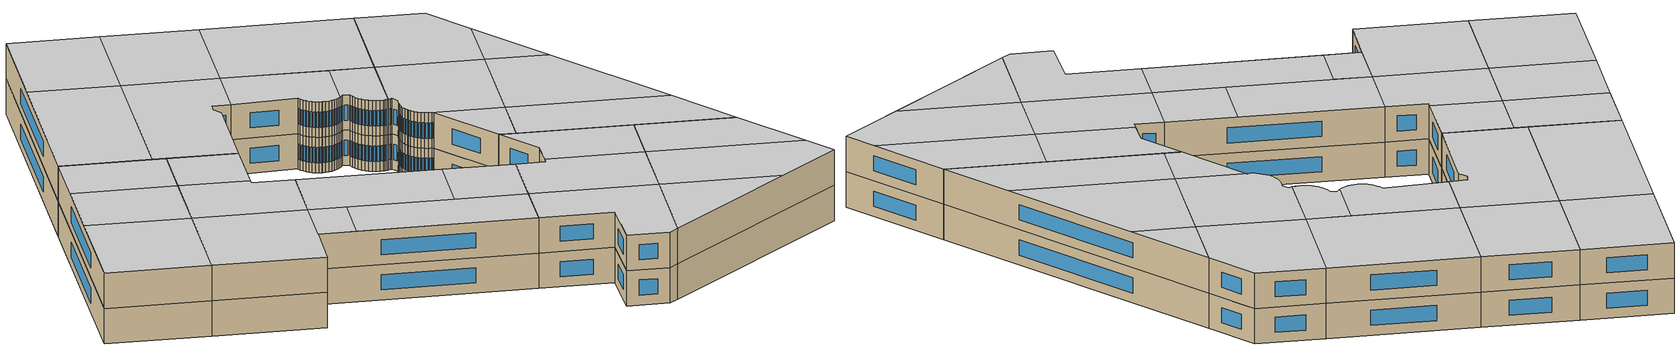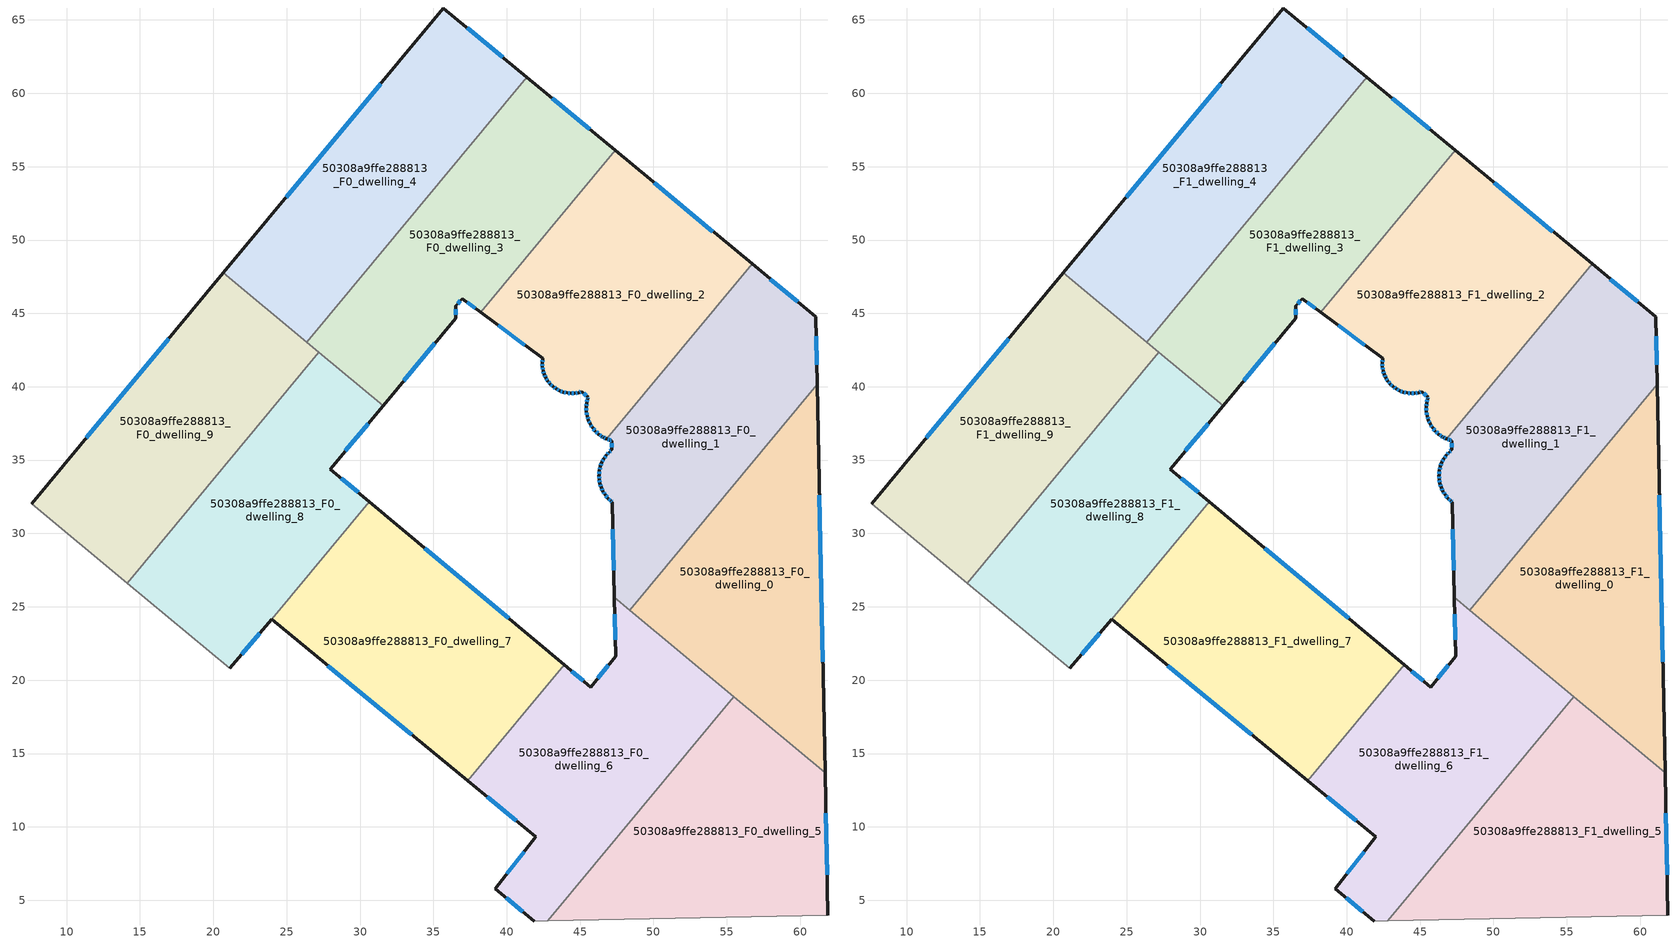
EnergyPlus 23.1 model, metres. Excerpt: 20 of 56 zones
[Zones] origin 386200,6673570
50308a9ffe288813_F0_dwelling_0
 floor ground (EU_floor_Construction): 61.16,40.17 61.7,13.7 48.37,24.77 z0
 wall outside (EU_wall_Construction): 61.7,13.7 61.16,40.17 z0:3
 wall to 50308a9ffe288813_F0_dwelling_1 (EU_wall_Construction): 61.16,40.17 48.37,24.77 z0:3
 wall to 50308a9ffe288813_F0_dwelling_6 (EU_wall_Construction): 48.37,24.77 55.47,18.87 z0:3
 wall to 50308a9ffe288813_F0_dwelling_5 (EU_wall_Construction): 55.47,18.87 61.7,13.7 z0:3
 window (EU_Window_Construction): 61.55,21.27 61.32,32.61 z0.86:2.14
50308a9ffe288813_F0_dwelling_1
 floor ground (EU_floor_Construction): 61.07,44.76 61.16,40.17 48.37,24.77 47.33,25.64 47.18,32.14 47.11,32.2 46.89,32.4 46.71,32.62 46.55,32.87 46.43,33.14 46.35,33.42 46.3,33.7 46.29,33.91 46.29,34 46.32,34.29 46.38,34.57 46.48,34.84 46.62,35.1 46.79,35.34 46.99,35.55 47.15,35.69 47.14,36.33 47.03,36.36 46.82,36.45 56.72,48.37 z0
 wall outside (EU_wall_Construction): 46.82,36.45 47.03,36.36 47.14,36.33 47.15,35.69 46.99,35.55 46.79,35.34 46.62,35.1 46.48,34.84 46.38,34.57 46.32,34.29 46.29,34 46.29,33.91 46.3,33.7 46.35,33.42 46.43,33.14 46.55,32.87 46.71,32.62 46.89,32.4 47.11,32.2 47.18,32.14 47.33,25.64 / 61.16,40.17 61.07,44.76 56.72,48.37 z0:3
 wall to 50308a9ffe288813_F0_dwelling_2 (EU_wall_Construction): 56.72,48.37 46.82,36.45 z0:3
 wall to 50308a9ffe288813_F0_dwelling_6 (EU_wall_Construction): 47.33,25.64 48.37,24.77 z0:3
 window (EU_Window_Construction): 46.76,32.56 46.84,32.46 / 46.6,32.8 46.66,32.7 / 46.47,33.06 46.52,32.95 / 46.37,33.34 46.41,33.22 / 46.31,33.62 46.33,33.5 / 46.29,33.85 46.29,33.76 / 46.31,34.2 46.3,34.08 / 46.36,34.49 46.33,34.37 / 46.45,34.77 46.41,34.65 / 46.58,35.03 46.52,34.92 / 46.74,35.27 46.67,35.17 / 46.93,35.49 46.85,35.4 / 47.1,35.65 47.03,35.59 / 47.14,36.15 47.15,35.87 / 47.07,36.35 47.11,36.34 / 46.88,36.42 46.97,36.39 / 59.83,45.79 57.96,47.34 / 61.14,41.48 61.1,43.45 / 47.22,30.28 47.28,27.5 / 47.13,32.18 47.16,32.16 / 46.95,32.34 47.04,32.26 z0.86:2.14
50308a9ffe288813_F0_dwelling_2
 floor ground (EU_floor_Construction): 56.72,48.37 46.82,36.45 46.76,36.47 46.59,36.56 46.49,36.61 46.25,36.78 46.04,36.98 45.85,37.21 45.69,37.45 45.57,37.73 45.48,38.02 45.43,38.31 45.42,38.61 45.45,38.9 45.52,39.19 45.54,39.28 45.13,39.67 44.9,39.61 44.64,39.56 44.37,39.55 44.11,39.58 43.85,39.64 43.61,39.73 43.37,39.85 43.16,40 43.14,40.03 42.97,40.18 42.8,40.39 42.66,40.61 42.55,40.85 42.47,41.1 42.43,41.36 42.42,41.62 42.45,41.89 42.45,41.93 38.22,45.07 47.38,56.11 z0
 wall outside (EU_wall_Construction): 45.69,37.45 45.85,37.21 46.04,36.98 46.25,36.78 46.49,36.61 46.59,36.56 46.76,36.47 46.82,36.45 / 38.22,45.07 42.45,41.93 42.45,41.89 42.42,41.62 42.43,41.36 42.47,41.1 42.55,40.85 42.66,40.61 42.8,40.39 42.97,40.18 43.14,40.03 43.16,40 43.37,39.85 43.61,39.73 43.85,39.64 44.11,39.58 44.37,39.55 44.64,39.56 44.9,39.61 45.13,39.67 45.54,39.28 45.52,39.19 45.45,38.9 45.42,38.61 45.43,38.31 45.48,38.02 45.57,37.73 45.69,37.46 / 56.72,48.37 47.38,56.11 z0:3
 wall to 50308a9ffe288813_F0_dwelling_3 (EU_wall_Construction): 47.38,56.11 38.22,45.07 z0:3
 window (EU_Window_Construction): 46.63,36.53 46.71,36.49 / 46.52,36.59 46.56,36.57 / 46.32,36.73 46.43,36.66 / 46.1,36.92 46.19,36.84 / 45.9,37.14 45.98,37.05 / 45.74,37.38 45.8,37.28 / 45.6,37.65 45.65,37.54 / 45.5,37.93 45.54,37.81 / 45.45,38.23 45.47,38.1 / 45.42,38.52 45.43,38.39 / 45.44,38.82 45.43,38.69 / 45.5,39.11 45.47,38.98 / 45.53,39.25 45.52,39.21 / 45.25,39.56 45.42,39.39 / 44.96,39.62 45.06,39.65 / 44.71,39.57 44.82,39.59 / 44.45,39.55 44.56,39.56 / 44.18,39.57 44.3,39.56 / 43.93,39.62 44.04,39.59 / 43.68,39.7 43.78,39.66 / 43.44,39.82 43.54,39.76 / 43.22,39.96 43.31,39.9 / 43.02,40.14 43.09,40.07 / 42.85,40.33 42.92,40.24 / 42.7,40.55 42.76,40.45 / 42.58,40.78 42.63,40.68 / 42.5,41.03 42.53,40.92 / 42.44,41.29 42.46,41.18 / 42.42,41.55 42.43,41.44 / 42.44,41.81 42.43,41.7 / 39.43,44.18 41.24,42.83 / 54.05,50.58 50.05,53.9 z0.86:2.14
50308a9ffe288813_F0_dwelling_3
 floor ground (EU_floor_Construction): 47.38,56.11 38.22,45.07 36.96,46.01 36.52,45.5 36.52,44.68 31.57,38.72 26.37,43.04 41.37,61.1 z0
 wall outside (EU_wall_Construction): 31.57,38.72 36.52,44.68 36.52,45.5 36.96,46.01 38.22,45.07 / 47.38,56.11 41.37,61.1 z0:3
 wall to 50308a9ffe288813_F0_dwelling_4 (EU_wall_Construction): 41.37,61.1 26.37,43.04 z0:3
 wall to 50308a9ffe288813_F0_dwelling_8 (EU_wall_Construction): 27.2,42.35 31.57,38.72 z0:3
 wall to 50308a9ffe288813_F0_dwelling_9 (EU_wall_Construction): 26.37,43.04 27.2,42.35 z0:3
 window (EU_Window_Construction): 32.99,40.42 35.11,42.98 / 45.66,57.54 43.09,59.68 / 37.32,45.74 37.86,45.34 / 36.64,45.65 36.83,45.87 / 36.52,44.92 36.52,45.27 z0.86:2.14
50308a9ffe288813_F0_dwelling_4
 floor ground (EU_floor_Construction): 41.37,61.1 26.37,43.04 20.68,47.76 35.68,65.82 z0
 wall outside (EU_wall_Construction): 41.37,61.1 35.68,65.82 20.68,47.76 z0:3
 wall to 50308a9ffe288813_F0_dwelling_9 (EU_wall_Construction): 20.68,47.76 26.37,43.04 z0:3
 window (EU_Window_Construction): 31.4,60.66 24.97,52.92 / 39.74,62.45 37.31,64.47 z0.86:2.14
50308a9ffe288813_F0_dwelling_5
 floor ground (EU_floor_Construction): 61.7,13.7 61.9,3.96 42.79,3.6 55.47,18.87 z0
 wall outside (EU_wall_Construction): 61.9,3.96 61.7,13.7 z0:3
 wall adiabatic (EU_wall_Construction): 42.79,3.6 61.9,3.96 z0:3
 wall to 50308a9ffe288813_F0_dwelling_6 (EU_wall_Construction): 55.47,18.87 42.79,3.6 z0:3
 window (EU_Window_Construction): 61.84,6.74 61.76,10.92 z0.86:2.14
50308a9ffe288813_F0_dwelling_6
 floor ground (EU_floor_Construction): 55.47,18.87 42.79,3.6 41.86,3.58 39.22,5.78 41.98,9.31 37.35,13.13 43.92,21.04 45.74,19.52 47.41,21.62 47.33,25.64 z0
 wall outside (EU_wall_Construction): 37.35,13.13 41.98,9.31 39.22,5.78 41.86,3.58 / 47.33,25.64 47.41,21.62 45.74,19.52 43.92,21.04 z0:3
 wall to 50308a9ffe288813_F0_dwelling_7 (EU_wall_Construction): 43.92,21.04 37.35,13.13 z0:3
 wall adiabatic (EU_wall_Construction): 41.86,3.58 42.79,3.6 z0:3
 window (EU_Window_Construction): 39.97,5.15 41.11,4.21 / 41.19,8.31 40.01,6.79 / 38.67,12.04 40.66,10.4 / 45.22,19.96 44.44,20.61 / 46.94,21.02 46.22,20.12 / 47.35,24.49 47.39,22.77 z0.86:2.14
50308a9ffe288813_F0_dwelling_7
 floor ground (EU_floor_Construction): 43.92,21.04 37.35,13.13 23.97,24.15 30.63,32.16 z0
 wall outside (EU_wall_Construction): 23.97,24.15 37.35,13.13 / 43.92,21.04 30.63,32.16 z0:3
 wall to 50308a9ffe288813_F0_dwelling_8 (EU_wall_Construction): 30.63,32.16 23.97,24.15 z0:3
 window (EU_Window_Construction): 27.79,21 33.53,16.28 / 40.12,24.22 34.43,28.99 z0.86:2.14
50308a9ffe288813_F0_dwelling_8
 floor ground (EU_floor_Construction): 31.57,38.72 27.98,34.38 30.63,32.16 23.97,24.15 21.11,20.82 14.13,26.61 27.2,42.35 z0
 wall outside (EU_wall_Construction): 30.63,32.16 27.98,34.38 31.57,38.72 / 21.11,20.82 23.97,24.15 z0:3
 wall adiabatic (EU_wall_Construction): 14.13,26.61 21.11,20.82 z0:3
 wall to 50308a9ffe288813_F0_dwelling_9 (EU_wall_Construction): 27.2,42.35 14.13,26.61 z0:3
 window (EU_Window_Construction): 29.01,35.62 30.55,37.48 / 29.87,32.8 28.74,33.75 / 21.93,21.77 23.15,23.19 z0.86:2.14
50308a9ffe288813_F0_dwelling_9
 floor ground (EU_floor_Construction): 27.2,42.35 14.13,26.61 7.61,32.03 20.68,47.76 z0
 wall outside (EU_wall_Construction): 20.68,47.76 7.61,32.03 z0:3
 wall adiabatic (EU_wall_Construction): 7.61,32.03 14.13,26.61 z0:3
 window (EU_Window_Construction): 16.95,43.27 11.34,36.53 z0.86:2.14
50308a9ffe288813_F1_dwelling_0
 floor to 50308a9ffe288813_F0_dwelling_0 (EU_floor_Construction): 61.16,40.17 61.7,13.7 48.37,24.77 z3
 wall outside (EU_wall_Construction): 61.7,13.7 61.16,40.17 z3:6
 wall to 50308a9ffe288813_F1_dwelling_1 (EU_wall_Construction): 61.16,40.17 48.37,24.77 z3:6
 wall to 50308a9ffe288813_F1_dwelling_6 (EU_wall_Construction): 48.37,24.77 55.47,18.87 z3:6
 wall to 50308a9ffe288813_F1_dwelling_5 (EU_wall_Construction): 55.47,18.87 61.7,13.7 z3:6
 window (EU_Window_Construction): 61.55,21.27 61.32,32.61 z3.86:5.14
 ceiling to 50308a9ffe288813_F2_dwelling_2 (EU_floor_Construction): 61.57,20.21 61.32,32.37 57.39,35.63 51.51,28.56 z6
 ceiling to 50308a9ffe288813_F2_dwelling_4 (EU_floor_Construction): 61.7,13.7 61.57,20.21 51.51,28.56 48.37,24.77 z6
 ceiling to 50308a9ffe288813_F2_dwelling_0 (EU_floor_Construction): 61.32,32.37 61.16,40.17 57.39,35.63 z6
50308a9ffe288813_F1_dwelling_1
 floor to 50308a9ffe288813_F0_dwelling_1 (EU_floor_Construction): 61.07,44.76 61.16,40.17 48.37,24.77 47.33,25.64 47.18,32.14 47.11,32.2 46.89,32.4 46.71,32.62 46.55,32.87 46.43,33.14 46.35,33.42 46.3,33.7 46.29,33.91 46.29,34 46.32,34.29 46.38,34.57 46.48,34.84 46.62,35.1 46.79,35.34 46.99,35.55 47.15,35.69 47.14,36.33 47.03,36.36 46.82,36.45 56.72,48.37 z3
 wall outside (EU_wall_Construction): 46.82,36.45 47.03,36.36 47.14,36.33 47.15,35.69 46.99,35.55 46.79,35.34 46.62,35.1 46.48,34.84 46.38,34.57 46.32,34.29 46.29,34 46.29,33.91 46.3,33.7 46.35,33.42 46.43,33.14 46.55,32.87 46.71,32.62 46.89,32.4 47.11,32.2 47.18,32.14 47.33,25.64 / 61.16,40.17 61.07,44.76 56.72,48.37 z3:6
 wall to 50308a9ffe288813_F1_dwelling_2 (EU_wall_Construction): 56.72,48.37 46.82,36.45 z3:6
 wall to 50308a9ffe288813_F1_dwelling_6 (EU_wall_Construction): 47.33,25.64 48.37,24.77 z3:6
 window (EU_Window_Construction): 46.76,32.56 46.84,32.46 / 46.6,32.8 46.66,32.7 / 46.47,33.06 46.52,32.95 / 46.37,33.34 46.41,33.22 / 46.31,33.62 46.33,33.5 / 46.29,33.85 46.29,33.76 / 46.31,34.2 46.3,34.08 / 46.36,34.49 46.33,34.37 / 46.45,34.77 46.41,34.65 / 46.58,35.03 46.52,34.92 / 46.74,35.27 46.67,35.17 / 46.93,35.49 46.85,35.4 / 47.1,35.65 47.03,35.59 / 47.14,36.15 47.15,35.87 / 47.07,36.35 47.11,36.34 / 46.88,36.42 46.97,36.39 / 59.83,45.79 57.96,47.34 / 61.14,41.48 61.1,43.45 / 47.22,30.28 47.28,27.5 / 47.13,32.18 47.16,32.16 / 46.95,32.34 47.04,32.26 z3.86:5.14
 ceiling to 50308a9ffe288813_F2_dwelling_4 (EU_floor_Construction): 48.37,24.77 51.51,28.56 46.95,32.35 47.11,32.2 47.18,32.14 47.33,25.64 z6
 ceiling to 50308a9ffe288813_F2_dwelling_2 (EU_floor_Construction): 51.51,28.56 57.39,35.63 50.73,41.16 46.82,36.45 47.03,36.36 47.14,36.33 47.15,35.69 46.99,35.55 46.79,35.34 46.62,35.1 46.48,34.84 46.38,34.57 46.32,34.29 46.29,34 46.29,33.91 46.3,33.7 46.35,33.42 46.43,33.14 46.55,32.87 46.71,32.62 46.89,32.4 46.95,32.35 z6
 ceiling to 50308a9ffe288813_F2_dwelling_0 (EU_floor_Construction): 57.39,35.63 61.16,40.17 61.07,44.76 56.72,48.37 50.73,41.16 z6
50308a9ffe288813_F1_dwelling_2
 floor to 50308a9ffe288813_F0_dwelling_2 (EU_floor_Construction): 56.72,48.37 46.82,36.45 46.76,36.47 46.59,36.56 46.49,36.61 46.25,36.78 46.04,36.98 45.85,37.21 45.69,37.45 45.57,37.73 45.48,38.02 45.43,38.31 45.42,38.61 45.45,38.9 45.52,39.19 45.54,39.28 45.13,39.67 44.9,39.61 44.64,39.56 44.37,39.55 44.11,39.58 43.85,39.64 43.61,39.73 43.37,39.85 43.16,40 43.14,40.03 42.97,40.18 42.8,40.39 42.66,40.61 42.55,40.85 42.47,41.1 42.43,41.36 42.42,41.62 42.45,41.89 42.45,41.93 38.22,45.07 47.38,56.11 z3
 wall outside (EU_wall_Construction): 45.69,37.45 45.85,37.21 46.04,36.98 46.25,36.78 46.49,36.61 46.59,36.56 46.76,36.47 46.82,36.45 / 38.22,45.07 42.45,41.93 42.45,41.89 42.42,41.62 42.43,41.36 42.47,41.1 42.55,40.85 42.66,40.61 42.8,40.39 42.97,40.18 43.14,40.03 43.16,40 43.37,39.85 43.61,39.73 43.85,39.64 44.11,39.58 44.37,39.55 44.64,39.56 44.9,39.61 45.13,39.67 45.54,39.28 45.52,39.19 45.45,38.9 45.42,38.61 45.43,38.31 45.48,38.02 45.57,37.73 45.69,37.46 / 56.72,48.37 47.38,56.11 z3:6
 wall to 50308a9ffe288813_F1_dwelling_3 (EU_wall_Construction): 47.38,56.11 38.22,45.07 z3:6
 window (EU_Window_Construction): 46.63,36.53 46.71,36.49 / 46.52,36.59 46.56,36.57 / 46.32,36.73 46.43,36.66 / 46.1,36.92 46.19,36.84 / 45.9,37.14 45.98,37.05 / 45.74,37.38 45.8,37.28 / 45.6,37.65 45.65,37.54 / 45.5,37.93 45.54,37.81 / 45.45,38.23 45.47,38.1 / 45.42,38.52 45.43,38.39 / 45.44,38.82 45.43,38.69 / 45.5,39.11 45.47,38.98 / 45.53,39.25 45.52,39.21 / 45.25,39.56 45.42,39.39 / 44.96,39.62 45.06,39.65 / 44.71,39.57 44.82,39.59 / 44.45,39.55 44.56,39.56 / 44.18,39.57 44.3,39.56 / 43.93,39.62 44.04,39.59 / 43.68,39.7 43.78,39.66 / 43.44,39.82 43.54,39.76 / 43.22,39.96 43.31,39.9 / 43.02,40.14 43.09,40.07 / 42.85,40.33 42.92,40.24 / 42.7,40.55 42.76,40.45 / 42.58,40.78 42.63,40.68 / 42.5,41.03 42.53,40.92 / 42.44,41.29 42.46,41.18 / 42.42,41.55 42.43,41.44 / 42.44,41.81 42.43,41.7 / 39.43,44.18 41.24,42.83 / 54.05,50.58 50.05,53.9 z3.86:5.14
 ceiling to 50308a9ffe288813_F2_dwelling_2 (EU_floor_Construction): 46.82,36.45 50.73,41.16 47.98,43.44 44.78,39.59 44.9,39.61 45.13,39.67 45.54,39.28 45.52,39.19 45.45,38.9 45.42,38.61 45.43,38.31 45.48,38.02 45.57,37.73 45.69,37.46 45.85,37.21 46.04,36.98 46.25,36.78 46.49,36.61 46.76,36.47 z6
 ceiling to 50308a9ffe288813_F2_dwelling_3 (EU_floor_Construction): 44.78,39.59 47.98,43.44 41.4,48.91 38.22,45.07 42.45,41.93 42.45,41.89 42.42,41.62 42.43,41.36 42.47,41.1 42.55,40.85 42.66,40.61 42.8,40.39 42.97,40.18 43.14,40.03 43.16,40 43.37,39.85 43.61,39.73 43.85,39.64 44.11,39.58 44.37,39.55 44.64,39.56 z6
 ceiling adiabatic (EU_roof_Construction): 50.73,41.16 56.72,48.37 47.38,56.11 41.4,48.91 z6
50308a9ffe288813_F1_dwelling_3
 floor to 50308a9ffe288813_F0_dwelling_3 (EU_floor_Construction): 47.38,56.11 38.22,45.07 36.96,46.01 36.52,45.5 36.52,44.68 31.57,38.72 26.37,43.04 41.37,61.1 z3
 wall outside (EU_wall_Construction): 31.57,38.72 36.52,44.68 36.52,45.5 36.96,46.01 38.22,45.07 / 47.38,56.11 41.37,61.1 z3:6
 wall to 50308a9ffe288813_F1_dwelling_4 (EU_wall_Construction): 41.37,61.1 26.37,43.04 z3:6
 wall to 50308a9ffe288813_F1_dwelling_8 (EU_wall_Construction): 27.2,42.35 31.57,38.72 z3:6
 wall to 50308a9ffe288813_F1_dwelling_9 (EU_wall_Construction): 26.37,43.04 27.2,42.35 z3:6
 window (EU_Window_Construction): 32.99,40.42 35.11,42.98 / 45.66,57.54 43.09,59.68 / 37.32,45.74 37.86,45.34 / 36.64,45.65 36.83,45.87 / 36.52,44.92 36.52,45.27 z3.86:5.14
 ceiling to 50308a9ffe288813_F2_dwelling_1 (EU_floor_Construction): 41.4,48.91 47.38,56.11 41.37,61.1 35.39,53.9 z6
 ceiling to 50308a9ffe288813_F2_dwelling_3 (EU_floor_Construction): 38.22,45.07 41.4,48.91 35.39,53.9 26.37,43.04 31.57,38.72 36.52,44.68 36.52,45.5 36.96,46.01 z6
50308a9ffe288813_F1_dwelling_4
 floor to 50308a9ffe288813_F0_dwelling_4 (EU_floor_Construction): 41.37,61.1 26.37,43.04 20.68,47.76 35.68,65.82 z3
 wall outside (EU_wall_Construction): 41.37,61.1 35.68,65.82 20.68,47.76 z3:6
 wall to 50308a9ffe288813_F1_dwelling_9 (EU_wall_Construction): 20.68,47.76 26.37,43.04 z3:6
 window (EU_Window_Construction): 31.4,60.66 24.97,52.92 / 39.74,62.45 37.31,64.47 z3.86:5.14
 ceiling to 50308a9ffe288813_F2_dwelling_3 (EU_floor_Construction): 26.37,43.04 35.39,53.9 29.71,58.62 20.68,47.76 z6
 ceiling to 50308a9ffe288813_F2_dwelling_1 (EU_floor_Construction): 35.39,53.9 41.37,61.1 35.68,65.82 29.71,58.62 z6
50308a9ffe288813_F1_dwelling_5
 floor to 50308a9ffe288813_F0_dwelling_5 (EU_floor_Construction): 61.7,13.7 61.9,3.96 42.79,3.6 55.47,18.87 z3
 wall outside (EU_wall_Construction): 61.9,3.96 61.7,13.7 z3:6
 wall adiabatic (EU_wall_Construction): 42.79,3.6 61.9,3.96 z3:6
 wall to 50308a9ffe288813_F1_dwelling_6 (EU_wall_Construction): 55.47,18.87 42.79,3.6 z3:6
 window (EU_Window_Construction): 61.84,6.74 61.76,10.92 z3.86:5.14
 ceiling to 50308a9ffe288813_F2_dwelling_5 (EU_floor_Construction): 61.9,3.96 61.84,6.8 52.14,14.86 48.19,10.1 55.73,3.84 z6
 ceiling to 50308a9ffe288813_F2_dwelling_7 (EU_floor_Construction): 55.73,3.84 48.19,10.1 42.79,3.6 z6
 ceiling to 50308a9ffe288813_F2_dwelling_4 (EU_floor_Construction): 61.84,6.8 61.7,13.7 55.47,18.87 52.14,14.86 z6
50308a9ffe288813_F1_dwelling_6
 floor to 50308a9ffe288813_F0_dwelling_6 (EU_floor_Construction): 55.47,18.87 42.79,3.6 41.86,3.58 39.22,5.78 41.98,9.31 37.35,13.13 43.92,21.04 45.74,19.52 47.41,21.62 47.33,25.64 z3
 wall outside (EU_wall_Construction): 37.35,13.13 41.98,9.31 39.22,5.78 41.86,3.58 / 47.33,25.64 47.41,21.62 45.74,19.52 43.92,21.04 z3:6
 wall to 50308a9ffe288813_F1_dwelling_7 (EU_wall_Construction): 43.92,21.04 37.35,13.13 z3:6
 wall adiabatic (EU_wall_Construction): 41.86,3.58 42.79,3.6 z3:6
 window (EU_Window_Construction): 39.97,5.15 41.11,4.21 / 41.19,8.31 40.01,6.79 / 38.67,12.04 40.66,10.4 / 45.22,19.96 44.44,20.61 / 46.94,21.02 46.22,20.12 / 47.35,24.49 47.39,22.77 z3.86:5.14
 ceiling to 50308a9ffe288813_F2_dwelling_7 (EU_floor_Construction): 42.79,3.6 48.19,10.1 40.29,16.67 37.35,13.13 41.98,9.31 39.22,5.78 41.86,3.58 z6
 ceiling to 50308a9ffe288813_F2_dwelling_5 (EU_floor_Construction): 48.19,10.1 52.14,14.86 46.05,19.91 45.74,19.52 43.92,21.04 40.29,16.67 z6
 ceiling to 50308a9ffe288813_F2_dwelling_4 (EU_floor_Construction): 52.14,14.86 55.47,18.87 47.33,25.64 47.41,21.62 46.05,19.91 z6
50308a9ffe288813_F1_dwelling_7
 floor to 50308a9ffe288813_F0_dwelling_7 (EU_floor_Construction): 43.92,21.04 37.35,13.13 23.97,24.15 30.63,32.16 z3
 wall outside (EU_wall_Construction): 23.97,24.15 37.35,13.13 / 43.92,21.04 30.63,32.16 z3:6
 wall to 50308a9ffe288813_F1_dwelling_8 (EU_wall_Construction): 30.63,32.16 23.97,24.15 z3:6
 window (EU_Window_Construction): 27.79,21 33.53,16.28 / 40.12,24.22 34.43,28.99 z3.86:5.14
 ceiling to 50308a9ffe288813_F2_dwelling_6 (EU_floor_Construction): 35.81,20.38 39.46,24.77 30.63,32.16 26.95,27.74 z6
 ceiling to 50308a9ffe288813_F2_dwelling_8 (EU_floor_Construction): 26.28,22.24 29.26,25.83 26.95,27.74 23.97,24.15 z6
 ceiling to 50308a9ffe288813_F2_dwelling_5 (EU_floor_Construction): 40.29,16.67 43.92,21.04 39.46,24.77 35.81,20.38 z6
 ceiling adiabatic (EU_roof_Construction): 37.35,13.13 40.29,16.67 26.95,27.74 29.26,25.83 26.28,22.24 z6
50308a9ffe288813_F1_dwelling_8
 floor to 50308a9ffe288813_F0_dwelling_8 (EU_floor_Construction): 31.57,38.72 27.98,34.38 30.63,32.16 23.97,24.15 21.11,20.82 14.13,26.61 27.2,42.35 z3
 wall outside (EU_wall_Construction): 30.63,32.16 27.98,34.38 31.57,38.72 / 21.11,20.82 23.97,24.15 z3:6
 wall adiabatic (EU_wall_Construction): 14.13,26.61 21.11,20.82 z3:6
 wall to 50308a9ffe288813_F1_dwelling_9 (EU_wall_Construction): 27.2,42.35 14.13,26.61 z3:6
 window (EU_Window_Construction): 29.01,35.62 30.55,37.48 / 29.87,32.8 28.74,33.75 / 21.93,21.77 23.15,23.19 z3.86:5.14
 ceiling to 50308a9ffe288813_F2_dwelling_8 (EU_floor_Construction): 23.97,24.15 26.95,27.74 19.92,33.58 14.13,26.61 21.11,20.82 z6
 ceiling to 50308a9ffe288813_F2_dwelling_6 (EU_floor_Construction): 26.95,27.74 30.63,32.16 27.98,34.38 28.24,34.7 23.87,38.33 19.92,33.58 z6
 ceiling to 50308a9ffe288813_F2_dwelling_3 (EU_floor_Construction): 28.24,34.7 31.57,38.72 27.2,42.35 23.87,38.33 z6
50308a9ffe288813_F1_dwelling_9
 floor to 50308a9ffe288813_F0_dwelling_9 (EU_floor_Construction): 27.2,42.35 14.13,26.61 7.61,32.03 20.68,47.76 z3
 wall outside (EU_wall_Construction): 20.68,47.76 7.61,32.03 z3:6
 wall adiabatic (EU_wall_Construction): 7.61,32.03 14.13,26.61 z3:6
 window (EU_Window_Construction): 16.95,43.27 11.34,36.53 z3.86:5.14
 ceiling to 50308a9ffe288813_F2_dwelling_8 (EU_floor_Construction): 14.13,26.61 19.92,33.58 13.4,39 7.61,32.03 z6
 ceiling to 50308a9ffe288813_F2_dwelling_6 (EU_floor_Construction): 19.92,33.58 23.87,38.33 17.34,43.75 13.4,39 z6
 ceiling to 50308a9ffe288813_F2_dwelling_3 (EU_floor_Construction): 23.87,38.33 27.2,42.35 20.68,47.76 17.34,43.75 z6
[Building]
EU S2 Campaign: North Axis=0; Terrain=City; Solar Distribution=FullExterior
[Site:Location]
Helsinki-Vantaa.AP: Latitude=60.317; Longitude=24.963; Time Zone=2; Elevation=54.6
[SizingPeriod:WeatherFileDays]
AnnualSizingPeriod: Begin Month=1; Begin Day of Month=1; End Month=12; End Day of Month=31; Day of Week for Start Day=Monday; Use Weather File Daylight Saving Period=No; Use Weather File Rain and Snow Indicators=No
[MATERIAL]
EU_InternalMass_Material: Roughness=MediumRough; Thickness=0.1; Conductivity=1; Density=1800; Specific Heat=900; Thermal Absorptance=0.9; Solar Absorptance=0.7; Visible Absorptance=0.7
[MATERIAL:NOMASS] Roughness=MediumRough; Thermal Absorptance=0.9; Solar Absorptance=0.7; Visible Absorptance=0.7
Name | Thermal Resistance
EU_wall_NoMass | 1.10183
EU_roof_NoMass; EU_floor_NoMass | 1.70606
[WINDOWMATERIAL:SIMPLEGLAZINGSYSTEM]
EU_Window_SimpleGlazing: UFactor=3.11035; Solar Heat Gain Coefficient=0.8; Visible Transmittance=0.8
[CONSTRUCTION]
EU_wall_Construction: EU_wall_NoMass
EU_roof_Construction: EU_roof_NoMass
EU_floor_Construction: EU_floor_NoMass
EU_Window_Construction: EU_Window_SimpleGlazing
EU_InternalMass_Construction: EU_InternalMass_Material
[ZONE] Type=1; Multiplier=1; Ceiling Height=autocalculate; Floor Area=autocalculate; Part of Total Floor Area=Yes
Name | Volume
50308a9ffe288813_F0_dwelling_0; 50308a9ffe288813_F1_dwelling_0 | 520.293
50308a9ffe288813_F0_dwelling_1; 50308a9ffe288813_F1_dwelling_1 | 508.644
50308a9ffe288813_F0_dwelling_2; 50308a9ffe288813_F1_dwelling_2 | 531.907
50308a9ffe288813_F0_dwelling_3; 50308a9ffe288813_F1_dwelling_3 | 520.276
50308a9ffe288813_F0_dwelling_4; 50308a9ffe288813_F1_dwelling_4 | 520.304
50308a9ffe288813_F0_dwelling_5; 50308a9ffe288813_F1_dwelling_5 | 520.267
50308a9ffe288813_F0_dwelling_6; 50308a9ffe288813_F1_dwelling_6 | 520.491
50308a9ffe288813_F0_dwelling_7; 50308a9ffe288813_F1_dwelling_7 | 538.189
50308a9ffe288813_F0_dwelling_8; 50308a9ffe288813_F1_dwelling_8 | 502.17
50308a9ffe288813_F0_dwelling_9; 50308a9ffe288813_F1_dwelling_9 | 520.307
[INTERNALMASS] Construction=EU_InternalMass_Construction
Name | Zone or ZoneList | Surface Area
50308a9ffe288813_F0_dwelling_0_EU_InternalMass | 50308a9ffe288813_F0_dwelling_0 | 173.431
50308a9ffe288813_F0_dwelling_1_EU_InternalMass | 50308a9ffe288813_F0_dwelling_1 | 169.536
50308a9ffe288813_F0_dwelling_2_EU_InternalMass | 50308a9ffe288813_F0_dwelling_2 | 177.311
50308a9ffe288813_F0_dwelling_3_EU_InternalMass | 50308a9ffe288813_F0_dwelling_3 | 173.425
50308a9ffe288813_F0_dwelling_4_EU_InternalMass | 50308a9ffe288813_F0_dwelling_4 | 173.434
50308a9ffe288813_F0_dwelling_5_EU_InternalMass | 50308a9ffe288813_F0_dwelling_5 | 173.423
50308a9ffe288813_F0_dwelling_6_EU_InternalMass | 50308a9ffe288813_F0_dwelling_6 | 173.498
50308a9ffe288813_F0_dwelling_7_EU_InternalMass | 50308a9ffe288813_F0_dwelling_7 | 179.396
50308a9ffe288813_F0_dwelling_8_EU_InternalMass | 50308a9ffe288813_F0_dwelling_8 | 167.39
50308a9ffe288813_F0_dwelling_9_EU_InternalMass | 50308a9ffe288813_F0_dwelling_9 | 173.435
50308a9ffe288813_F1_dwelling_0_EU_InternalMass | 50308a9ffe288813_F1_dwelling_0 | 173.431
50308a9ffe288813_F1_dwelling_1_EU_InternalMass | 50308a9ffe288813_F1_dwelling_1 | 169.536
50308a9ffe288813_F1_dwelling_2_EU_InternalMass | 50308a9ffe288813_F1_dwelling_2 | 177.311
50308a9ffe288813_F1_dwelling_3_EU_InternalMass | 50308a9ffe288813_F1_dwelling_3 | 173.425
50308a9ffe288813_F1_dwelling_4_EU_InternalMass | 50308a9ffe288813_F1_dwelling_4 | 173.434
50308a9ffe288813_F1_dwelling_5_EU_InternalMass | 50308a9ffe288813_F1_dwelling_5 | 173.423
50308a9ffe288813_F1_dwelling_6_EU_InternalMass | 50308a9ffe288813_F1_dwelling_6 | 173.498
50308a9ffe288813_F1_dwelling_7_EU_InternalMass | 50308a9ffe288813_F1_dwelling_7 | 179.396
50308a9ffe288813_F1_dwelling_8_EU_InternalMass | 50308a9ffe288813_F1_dwelling_8 | 167.39
50308a9ffe288813_F1_dwelling_9_EU_InternalMass | 50308a9ffe288813_F1_dwelling_9 | 173.435
[OTHEREQUIPMENT] Fuel Type=Electricity; Design Level Calculation Method=Watts/Area; Power per Zone Floor Area=1; Fraction Latent=0; Fraction Radiant=0; Fraction Lost=0; Carbon Dioxide Generation Rate=0; EndUse Subcategory=EU_Step8_InternalGains
Name | Zone or ZoneList or Space or SpaceList | Schedule
EU_Step8_InternalGain_50308a9ffe288813_F0_dwelling_0_f000 | 50308a9ffe288813_F0_dwelling_0 | EU_Step8_GainSchedule_50308a9ffe288813_F0_dwelling_0_f000
EU_Step8_InternalGain_50308a9ffe288813_F0_dwelling_1_f000 | 50308a9ffe288813_F0_dwelling_1 | EU_Step8_GainSchedule_50308a9ffe288813_F0_dwelling_1_f000
EU_Step8_InternalGain_50308a9ffe288813_F0_dwelling_2_f000 | 50308a9ffe288813_F0_dwelling_2 | EU_Step8_GainSchedule_50308a9ffe288813_F0_dwelling_2_f000
EU_Step8_InternalGain_50308a9ffe288813_F0_dwelling_3_f000 | 50308a9ffe288813_F0_dwelling_3 | EU_Step8_GainSchedule_50308a9ffe288813_F0_dwelling_3_f000
EU_Step8_InternalGain_50308a9ffe288813_F0_dwelling_4_f000 | 50308a9ffe288813_F0_dwelling_4 | EU_Step8_GainSchedule_50308a9ffe288813_F0_dwelling_4_f000
EU_Step8_InternalGain_50308a9ffe288813_F0_dwelling_5_f000 | 50308a9ffe288813_F0_dwelling_5 | EU_Step8_GainSchedule_50308a9ffe288813_F0_dwelling_5_f000
EU_Step8_InternalGain_50308a9ffe288813_F0_dwelling_6_f000 | 50308a9ffe288813_F0_dwelling_6 | EU_Step8_GainSchedule_50308a9ffe288813_F0_dwelling_6_f000
EU_Step8_InternalGain_50308a9ffe288813_F0_dwelling_7_f000 | 50308a9ffe288813_F0_dwelling_7 | EU_Step8_GainSchedule_50308a9ffe288813_F0_dwelling_7_f000
EU_Step8_InternalGain_50308a9ffe288813_F0_dwelling_8_f000 | 50308a9ffe288813_F0_dwelling_8 | EU_Step8_GainSchedule_50308a9ffe288813_F0_dwelling_8_f000
EU_Step8_InternalGain_50308a9ffe288813_F0_dwelling_9_f000 | 50308a9ffe288813_F0_dwelling_9 | EU_Step8_GainSchedule_50308a9ffe288813_F0_dwelling_9_f000
EU_Step8_InternalGain_50308a9ffe288813_F1_dwelling_0_f000 | 50308a9ffe288813_F1_dwelling_0 | EU_Step8_GainSchedule_50308a9ffe288813_F1_dwelling_0_f000
EU_Step8_InternalGain_50308a9ffe288813_F1_dwelling_1_f000 | 50308a9ffe288813_F1_dwelling_1 | EU_Step8_GainSchedule_50308a9ffe288813_F1_dwelling_1_f000
EU_Step8_InternalGain_50308a9ffe288813_F1_dwelling_2_f000 | 50308a9ffe288813_F1_dwelling_2 | EU_Step8_GainSchedule_50308a9ffe288813_F1_dwelling_2_f000
EU_Step8_InternalGain_50308a9ffe288813_F1_dwelling_3_f000 | 50308a9ffe288813_F1_dwelling_3 | EU_Step8_GainSchedule_50308a9ffe288813_F1_dwelling_3_f000
EU_Step8_InternalGain_50308a9ffe288813_F1_dwelling_4_f000 | 50308a9ffe288813_F1_dwelling_4 | EU_Step8_GainSchedule_50308a9ffe288813_F1_dwelling_4_f000
EU_Step8_InternalGain_50308a9ffe288813_F1_dwelling_5_f000 | 50308a9ffe288813_F1_dwelling_5 | EU_Step8_GainSchedule_50308a9ffe288813_F1_dwelling_5_f000
EU_Step8_InternalGain_50308a9ffe288813_F1_dwelling_6_f000 | 50308a9ffe288813_F1_dwelling_6 | EU_Step8_GainSchedule_50308a9ffe288813_F1_dwelling_6_f000
EU_Step8_InternalGain_50308a9ffe288813_F1_dwelling_7_f000 | 50308a9ffe288813_F1_dwelling_7 | EU_Step8_GainSchedule_50308a9ffe288813_F1_dwelling_7_f000
EU_Step8_InternalGain_50308a9ffe288813_F1_dwelling_8_f000 | 50308a9ffe288813_F1_dwelling_8 | EU_Step8_GainSchedule_50308a9ffe288813_F1_dwelling_8_f000
EU_Step8_InternalGain_50308a9ffe288813_F1_dwelling_9_f000 | 50308a9ffe288813_F1_dwelling_9 | EU_Step8_GainSchedule_50308a9ffe288813_F1_dwelling_9_f000
[ZONEVENTILATION:DESIGNFLOWRATE] Schedule=EU_AlwaysOn; Design Flow Rate Calculation Method=AirChanges/Hour; Air Changes per Hour=0.756316; Ventilation Type=Natural; Fan Pressure Rise=0; Fan Total Efficiency=1; Constant Term Coefficient=1; Temperature Term Coefficient=0; Velocity Term Coefficient=0; Velocity Squared Term Coefficient=0; Minimum Indoor Temperature=-100; Maximum Indoor Temperature=100; Delta Temperature=-100; Minimum Outdoor Temperature=-100; Maximum Outdoor Temperature=100; Maximum Wind Speed=40
Name | Zone or ZoneList or Space or SpaceList
EU_ConstantAir_50308a9ffe288813_F0_dwelling_0 | 50308a9ffe288813_F0_dwelling_0
EU_ConstantAir_50308a9ffe288813_F0_dwelling_1 | 50308a9ffe288813_F0_dwelling_1
EU_ConstantAir_50308a9ffe288813_F0_dwelling_2 | 50308a9ffe288813_F0_dwelling_2
EU_ConstantAir_50308a9ffe288813_F0_dwelling_3 | 50308a9ffe288813_F0_dwelling_3
EU_ConstantAir_50308a9ffe288813_F0_dwelling_4 | 50308a9ffe288813_F0_dwelling_4
EU_ConstantAir_50308a9ffe288813_F0_dwelling_5 | 50308a9ffe288813_F0_dwelling_5
EU_ConstantAir_50308a9ffe288813_F0_dwelling_6 | 50308a9ffe288813_F0_dwelling_6
EU_ConstantAir_50308a9ffe288813_F0_dwelling_7 | 50308a9ffe288813_F0_dwelling_7
EU_ConstantAir_50308a9ffe288813_F0_dwelling_8 | 50308a9ffe288813_F0_dwelling_8
EU_ConstantAir_50308a9ffe288813_F0_dwelling_9 | 50308a9ffe288813_F0_dwelling_9
EU_ConstantAir_50308a9ffe288813_F1_dwelling_0 | 50308a9ffe288813_F1_dwelling_0
EU_ConstantAir_50308a9ffe288813_F1_dwelling_1 | 50308a9ffe288813_F1_dwelling_1
EU_ConstantAir_50308a9ffe288813_F1_dwelling_2 | 50308a9ffe288813_F1_dwelling_2
EU_ConstantAir_50308a9ffe288813_F1_dwelling_3 | 50308a9ffe288813_F1_dwelling_3
EU_ConstantAir_50308a9ffe288813_F1_dwelling_4 | 50308a9ffe288813_F1_dwelling_4
EU_ConstantAir_50308a9ffe288813_F1_dwelling_5 | 50308a9ffe288813_F1_dwelling_5
EU_ConstantAir_50308a9ffe288813_F1_dwelling_6 | 50308a9ffe288813_F1_dwelling_6
EU_ConstantAir_50308a9ffe288813_F1_dwelling_7 | 50308a9ffe288813_F1_dwelling_7
EU_ConstantAir_50308a9ffe288813_F1_dwelling_8 | 50308a9ffe288813_F1_dwelling_8
EU_ConstantAir_50308a9ffe288813_F1_dwelling_9 | 50308a9ffe288813_F1_dwelling_9
[HVACTEMPLATE:THERMOSTAT] Constant Heating Setpoint=20; Constant Cooling Setpoint=50
EU_HeatOnly_50308a9ffe288813_F0_dwelling_0; EU_HeatOnly_50308a9ffe288813_F0_dwelling_1; EU_HeatOnly_50308a9ffe288813_F0_dwelling_2; EU_HeatOnly_50308a9ffe288813_F0_dwelling_3; EU_HeatOnly_50308a9ffe288813_F0_dwelling_4; EU_HeatOnly_50308a9ffe288813_F0_dwelling_5; EU_HeatOnly_50308a9ffe288813_F0_dwelling_6; EU_HeatOnly_50308a9ffe288813_F0_dwelling_7; EU_HeatOnly_50308a9ffe288813_F0_dwelling_8; EU_HeatOnly_50308a9ffe288813_F0_dwelling_9; EU_HeatOnly_50308a9ffe288813_F1_dwelling_0; EU_HeatOnly_50308a9ffe288813_F1_dwelling_1; EU_HeatOnly_50308a9ffe288813_F1_dwelling_2; EU_HeatOnly_50308a9ffe288813_F1_dwelling_3; EU_HeatOnly_50308a9ffe288813_F1_dwelling_4; EU_HeatOnly_50308a9ffe288813_F1_dwelling_5; EU_HeatOnly_50308a9ffe288813_F1_dwelling_6; EU_HeatOnly_50308a9ffe288813_F1_dwelling_7; EU_HeatOnly_50308a9ffe288813_F1_dwelling_8; EU_HeatOnly_50308a9ffe288813_F1_dwelling_9; EU_HeatOnly_50308a9ffe288813_F2_dwelling_0; EU_HeatOnly_50308a9ffe288813_F2_dwelling_1; EU_HeatOnly_50308a9ffe288813_F2_dwelling_2; EU_HeatOnly_50308a9ffe288813_F2_dwelling_3; EU_HeatOnly_50308a9ffe288813_F2_dwelling_4; EU_HeatOnly_50308a9ffe288813_F2_dwelling_5; EU_HeatOnly_50308a9ffe288813_F2_dwelling_6; EU_HeatOnly_50308a9ffe288813_F2_dwelling_7; EU_HeatOnly_50308a9ffe288813_F2_dwelling_8; EU_HeatOnly_50308a9ffe288813_F3_dwelling_0; EU_HeatOnly_50308a9ffe288813_F3_dwelling_1; EU_HeatOnly_50308a9ffe288813_F3_dwelling_2; EU_HeatOnly_50308a9ffe288813_F3_dwelling_3; EU_HeatOnly_50308a9ffe288813_F3_dwelling_4; EU_HeatOnly_50308a9ffe288813_F3_dwelling_5; EU_HeatOnly_50308a9ffe288813_F3_dwelling_6; EU_HeatOnly_50308a9ffe288813_F3_dwelling_7; EU_HeatOnly_50308a9ffe288813_F3_dwelling_8; EU_HeatOnly_50308a9ffe288813_F4_dwelling_0; EU_HeatOnly_50308a9ffe288813_F4_dwelling_1; EU_HeatOnly_50308a9ffe288813_F4_dwelling_2; EU_HeatOnly_50308a9ffe288813_F4_dwelling_3; EU_HeatOnly_50308a9ffe288813_F4_dwelling_4; EU_HeatOnly_50308a9ffe288813_F4_dwelling_5; EU_HeatOnly_50308a9ffe288813_F4_dwelling_6; EU_HeatOnly_50308a9ffe288813_F4_dwelling_7; EU_HeatOnly_50308a9ffe288813_F4_dwelling_8; EU_HeatOnly_50308a9ffe288813_F5_dwelling_0; EU_HeatOnly_50308a9ffe288813_F5_dwelling_1; EU_HeatOnly_50308a9ffe288813_F5_dwelling_2; EU_HeatOnly_50308a9ffe288813_F5_dwelling_3; EU_HeatOnly_50308a9ffe288813_F5_dwelling_4; EU_HeatOnly_50308a9ffe288813_F5_dwelling_5; EU_HeatOnly_50308a9ffe288813_F5_dwelling_6; EU_HeatOnly_50308a9ffe288813_F5_dwelling_7; EU_HeatOnly_50308a9ffe288813_F5_dwelling_8
[HVACTEMPLATE:ZONE:IDEALLOADSAIRSYSTEM] System Availability Schedule=EU_AlwaysOn; Maximum Heating Supply Air Temperature=50; Minimum Cooling Supply Air Temperature=13; Maximum Heating Supply Air Humidity Ratio=0.0156; Minimum Cooling Supply Air Humidity Ratio=0.0077; Heating Limit=NoLimit; Cooling Limit=NoLimit; Heating Availability Schedule=EU_AlwaysOn; Cooling Availability Schedule=EU_CoolingOff; Dehumidification Control Type=ConstantSensibleHeatRatio; Cooling Sensible Heat Ratio=0.7; Dehumidification Setpoint=60; Humidification Control Type=None; Humidification Setpoint=30; Outdoor Air Method=None; Outdoor Air Flow Rate per Person=0.00944; Outdoor Air Flow Rate per Zone Floor Area=0; Outdoor Air Flow Rate per Zone=0; Demand Controlled Ventilation Type=None; Outdoor Air Economizer Type=NoEconomizer; Heat Recovery Type=None; Sensible Heat Recovery Effectiveness=0.7; Latent Heat Recovery Effectiveness=0.65
Name | Template Thermostat
50308a9ffe288813_F0_dwelling_0 | EU_HeatOnly_50308a9ffe288813_F0_dwelling_0
50308a9ffe288813_F0_dwelling_1 | EU_HeatOnly_50308a9ffe288813_F0_dwelling_1
50308a9ffe288813_F0_dwelling_2 | EU_HeatOnly_50308a9ffe288813_F0_dwelling_2
50308a9ffe288813_F0_dwelling_3 | EU_HeatOnly_50308a9ffe288813_F0_dwelling_3
50308a9ffe288813_F0_dwelling_4 | EU_HeatOnly_50308a9ffe288813_F0_dwelling_4
50308a9ffe288813_F0_dwelling_5 | EU_HeatOnly_50308a9ffe288813_F0_dwelling_5
50308a9ffe288813_F0_dwelling_6 | EU_HeatOnly_50308a9ffe288813_F0_dwelling_6
50308a9ffe288813_F0_dwelling_7 | EU_HeatOnly_50308a9ffe288813_F0_dwelling_7
50308a9ffe288813_F0_dwelling_8 | EU_HeatOnly_50308a9ffe288813_F0_dwelling_8
50308a9ffe288813_F0_dwelling_9 | EU_HeatOnly_50308a9ffe288813_F0_dwelling_9
50308a9ffe288813_F1_dwelling_0 | EU_HeatOnly_50308a9ffe288813_F1_dwelling_0
50308a9ffe288813_F1_dwelling_1 | EU_HeatOnly_50308a9ffe288813_F1_dwelling_1
50308a9ffe288813_F1_dwelling_2 | EU_HeatOnly_50308a9ffe288813_F1_dwelling_2
50308a9ffe288813_F1_dwelling_3 | EU_HeatOnly_50308a9ffe288813_F1_dwelling_3
50308a9ffe288813_F1_dwelling_4 | EU_HeatOnly_50308a9ffe288813_F1_dwelling_4
50308a9ffe288813_F1_dwelling_5 | EU_HeatOnly_50308a9ffe288813_F1_dwelling_5
50308a9ffe288813_F1_dwelling_6 | EU_HeatOnly_50308a9ffe288813_F1_dwelling_6
50308a9ffe288813_F1_dwelling_7 | EU_HeatOnly_50308a9ffe288813_F1_dwelling_7
50308a9ffe288813_F1_dwelling_8 | EU_HeatOnly_50308a9ffe288813_F1_dwelling_8
50308a9ffe288813_F1_dwelling_9 | EU_HeatOnly_50308a9ffe288813_F1_dwelling_9
[SIZING:ZONE] Zone Cooling Design Supply Air Temperature Input Method=SupplyAirTemperature; Zone Cooling Design Supply Air Temperature=13; Zone Heating Design Supply Air Temperature Input Method=SupplyAirTemperature; Zone Heating Design Supply Air Temperature=50; Zone Cooling Design Supply Air Humidity Ratio=0.008; Zone Heating Design Supply Air Humidity Ratio=0.008; Cooling Design Air Flow Method=DesignDay; Cooling Design Air Flow Rate=0; Cooling Minimum Air Flow per Zone Floor Area=0.000762; Cooling Minimum Air Flow=0; Cooling Minimum Air Flow Fraction=0.2; Heating Design Air Flow Method=DesignDay; Heating Design Air Flow Rate=0; Heating Maximum Air Flow per Zone Floor Area=0.002032; Heating Maximum Air Flow=0.141576; Heating Maximum Air Flow Fraction=0.3; Account for Dedicated Outdoor Air System=No; Dedicated Outdoor Air System Control Strategy=NeutralSupplyAir; Dedicated Outdoor Air Low Setpoint Temperature for Design=autosize; Dedicated Outdoor Air High Setpoint Temperature for Design=autosize; Zone Load Sizing Method=Sensible Load Only No Latent Load; Zone Latent Cooling Design Supply Air Humidity Ratio Input Method=HumidityRatioDifference; Zone Cooling Design Supply Air Humidity Ratio Difference=0.005; Zone Latent Heating Design Supply Air Humidity Ratio Input Method=HumidityRatioDifference; Zone Humidification Design Supply Air Humidity Ratio Difference=0.005
50308a9ffe288813_F0_dwelling_0; 50308a9ffe288813_F0_dwelling_1; 50308a9ffe288813_F0_dwelling_2; 50308a9ffe288813_F0_dwelling_3; 50308a9ffe288813_F0_dwelling_4; 50308a9ffe288813_F0_dwelling_5; 50308a9ffe288813_F0_dwelling_6; 50308a9ffe288813_F0_dwelling_7; 50308a9ffe288813_F0_dwelling_8; 50308a9ffe288813_F0_dwelling_9; 50308a9ffe288813_F1_dwelling_0; 50308a9ffe288813_F1_dwelling_1; 50308a9ffe288813_F1_dwelling_2; 50308a9ffe288813_F1_dwelling_3; 50308a9ffe288813_F1_dwelling_4; 50308a9ffe288813_F1_dwelling_5; 50308a9ffe288813_F1_dwelling_6; 50308a9ffe288813_F1_dwelling_7; 50308a9ffe288813_F1_dwelling_8; 50308a9ffe288813_F1_dwelling_9
[SCHEDULE:CONSTANT]
Name | Hourly Value
EU_AlwaysOn | 1
EU_CoolingOff | 0
[SCHEDULE:FILE] Column Number=1; Rows to Skip at Top=0; Number of Hours of Data=8760; Column Separator=Comma; Interpolate to Timestep=No; Minutes per Item=60; Adjust Schedule for Daylight Savings=Yes
Name | File
EU_Step8_GainSchedule_50308a9ffe288813_F0_dwelling_0_f000 | ../../schedules/50308a9ffe288813/50308a9ffe288813_F0_dwelling_0_f000_gain.csv
EU_Step8_GainSchedule_50308a9ffe288813_F0_dwelling_1_f000 | ../../schedules/50308a9ffe288813/50308a9ffe288813_F0_dwelling_1_f000_gain.csv
EU_Step8_GainSchedule_50308a9ffe288813_F0_dwelling_2_f000 | ../../schedules/50308a9ffe288813/50308a9ffe288813_F0_dwelling_2_f000_gain.csv
EU_Step8_GainSchedule_50308a9ffe288813_F0_dwelling_3_f000 | ../../schedules/50308a9ffe288813/50308a9ffe288813_F0_dwelling_3_f000_gain.csv
EU_Step8_GainSchedule_50308a9ffe288813_F0_dwelling_4_f000 | ../../schedules/50308a9ffe288813/50308a9ffe288813_F0_dwelling_4_f000_gain.csv
EU_Step8_GainSchedule_50308a9ffe288813_F0_dwelling_5_f000 | ../../schedules/50308a9ffe288813/50308a9ffe288813_F0_dwelling_5_f000_gain.csv
EU_Step8_GainSchedule_50308a9ffe288813_F0_dwelling_6_f000 | ../../schedules/50308a9ffe288813/50308a9ffe288813_F0_dwelling_6_f000_gain.csv
EU_Step8_GainSchedule_50308a9ffe288813_F0_dwelling_7_f000 | ../../schedules/50308a9ffe288813/50308a9ffe288813_F0_dwelling_7_f000_gain.csv
EU_Step8_GainSchedule_50308a9ffe288813_F0_dwelling_8_f000 | ../../schedules/50308a9ffe288813/50308a9ffe288813_F0_dwelling_8_f000_gain.csv
EU_Step8_GainSchedule_50308a9ffe288813_F0_dwelling_9_f000 | ../../schedules/50308a9ffe288813/50308a9ffe288813_F0_dwelling_9_f000_gain.csv
EU_Step8_GainSchedule_50308a9ffe288813_F1_dwelling_0_f000 | ../../schedules/50308a9ffe288813/50308a9ffe288813_F1_dwelling_0_f000_gain.csv
EU_Step8_GainSchedule_50308a9ffe288813_F1_dwelling_1_f000 | ../../schedules/50308a9ffe288813/50308a9ffe288813_F1_dwelling_1_f000_gain.csv
EU_Step8_GainSchedule_50308a9ffe288813_F1_dwelling_2_f000 | ../../schedules/50308a9ffe288813/50308a9ffe288813_F1_dwelling_2_f000_gain.csv
EU_Step8_GainSchedule_50308a9ffe288813_F1_dwelling_3_f000 | ../../schedules/50308a9ffe288813/50308a9ffe288813_F1_dwelling_3_f000_gain.csv
EU_Step8_GainSchedule_50308a9ffe288813_F1_dwelling_4_f000 | ../../schedules/50308a9ffe288813/50308a9ffe288813_F1_dwelling_4_f000_gain.csv
EU_Step8_GainSchedule_50308a9ffe288813_F1_dwelling_5_f000 | ../../schedules/50308a9ffe288813/50308a9ffe288813_F1_dwelling_5_f000_gain.csv
EU_Step8_GainSchedule_50308a9ffe288813_F1_dwelling_6_f000 | ../../schedules/50308a9ffe288813/50308a9ffe288813_F1_dwelling_6_f000_gain.csv
EU_Step8_GainSchedule_50308a9ffe288813_F1_dwelling_7_f000 | ../../schedules/50308a9ffe288813/50308a9ffe288813_F1_dwelling_7_f000_gain.csv
EU_Step8_GainSchedule_50308a9ffe288813_F1_dwelling_8_f000 | ../../schedules/50308a9ffe288813/50308a9ffe288813_F1_dwelling_8_f000_gain.csv
EU_Step8_GainSchedule_50308a9ffe288813_F1_dwelling_9_f000 | ../../schedules/50308a9ffe288813/50308a9ffe288813_F1_dwelling_9_f000_gain.csv
